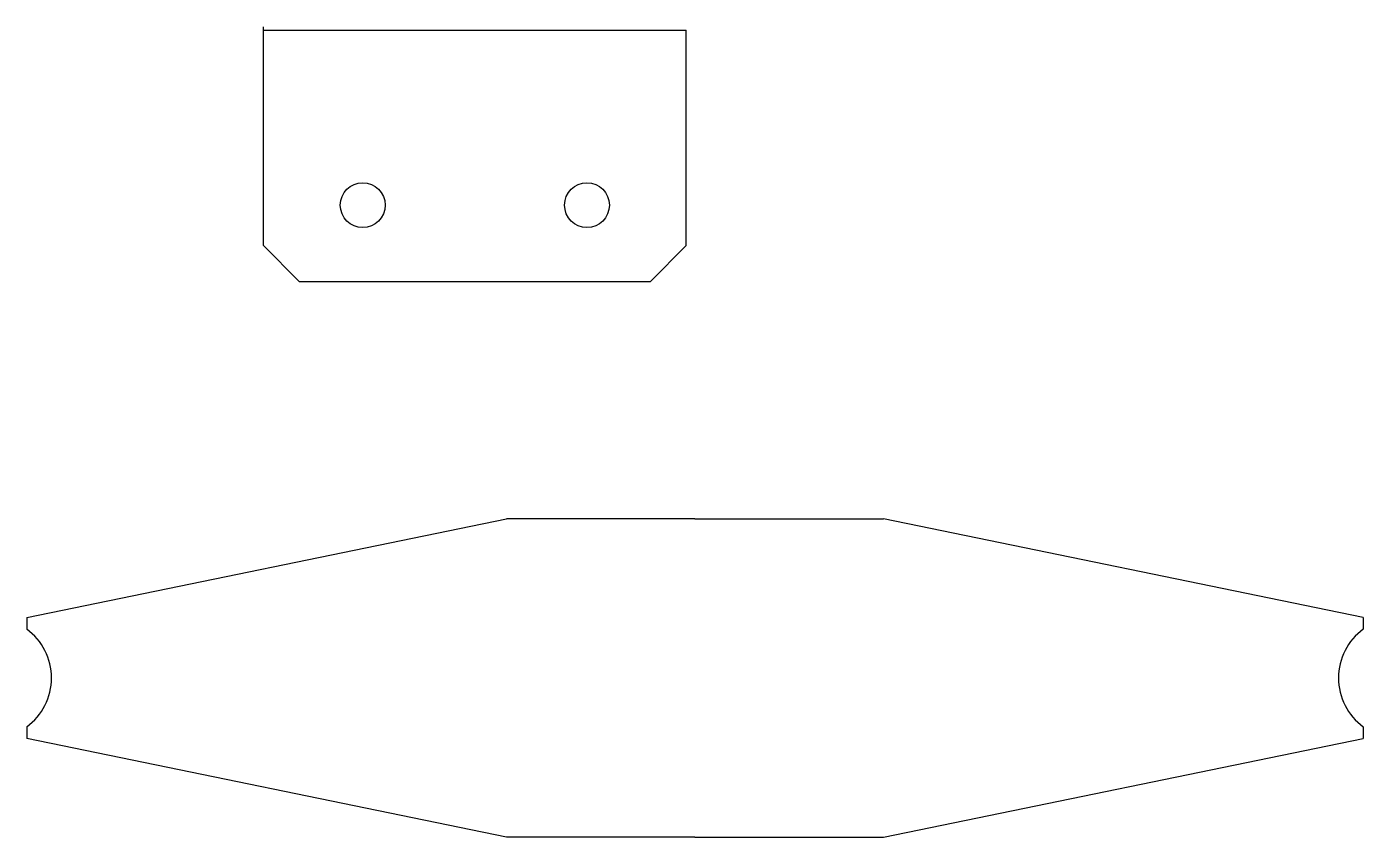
# Model space of a CAD drawing. Header units: millimetres. Extents: x 2307 to 2605, y 1519 to 1700.
import ezdxf

# ---------------------------------------------------------------- set-up
doc = ezdxf.new("R2010")
doc.units = ezdxf.units.MM

msp = doc.modelspace()

# ---------------------------------------------------------------- linework, layer by layer
for p, q in [((2359.96, 1651.13), (2359.96, 1699.89)), ((2359.96, 1699.13), (2454.26, 1699.13)), ((2454.26, 1651.13), (2454.26, 1699.13)), ((2359.96, 1651.13), (2367.96, 1643.13)), ((2454.26, 1651.13), (2446.26, 1643.13)), ((2367.96, 1643.13), (2446.26, 1643.13)), ((2307.19, 1568.25), (2414.19, 1590.25)), ((2456.19, 1590.25), (2414.19, 1590.25)), ((2456.19, 1590.25), (2498.19, 1590.25)), ((2605.19, 1568.25), (2498.19, 1590.25)), ((2307.19, 1568.25), (2307.19, 1565.63)), ((2605.19, 1568.25), (2605.19, 1565.63)), ((2307.19, 1543.87), (2307.19, 1541.25)), ((2605.19, 1543.87), (2605.19, 1541.25)), ((2414.19, 1519.25), (2307.19, 1541.25)), ((2498.19, 1519.25), (2605.19, 1541.25)), ((2456.19, 1519.25), (2414.19, 1519.25)), ((2456.19, 1519.25), (2498.19, 1519.25))]:
    msp.add_line(p, q)
for centre in [(2382.11, 1660.13), (2432.11, 1660.13)]:
    msp.add_circle(centre, 5)
for centre, start, end in [((2299.21, 1554.75), 306.2734, 53.7266), ((2613.18, 1554.75), 126.2734, 233.7266)]:
    msp.add_arc(centre, 13.5, start, end)

doc.saveas('drawing.dxf')
